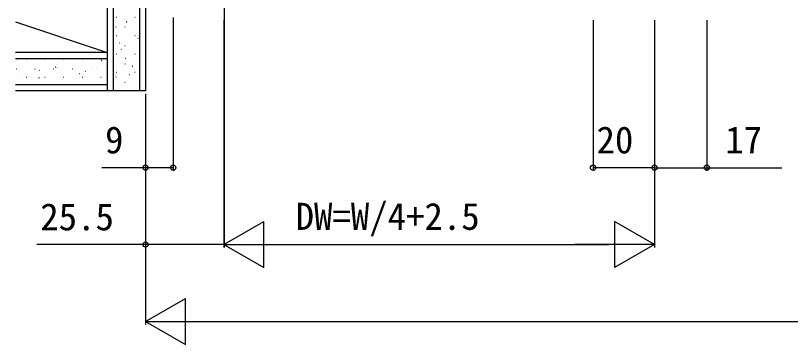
# Model space of a CAD drawing. Units: millimetres, scale not verified. Extents: x -700 to 700, y -1070 to 1067.
# Drawn here: x -508.9 to -256.9, y -517.8 to -410.8 of the extents above; entities that cross this region are included whole.
import ezdxf
from ezdxf.enums import TextEntityAlignment as Align

# ---------------------------------------------------------------- set-up
doc = ezdxf.new("R2010")
doc.units = ezdxf.units.MM
doc.header["$LTSCALE"] = 6
doc.layers.add('0-6_YKK_D', color=6, linetype='Continuous')
doc.layers.add('0-8_YSS_K', color=3, linetype='Continuous')
doc.styles.add('ＭＳ ゴシック', font='')
doc.styles.get('ＭＳ ゴシック').set_extended_font_data('MS Gothic')

msp = doc.modelspace()

# ---------------------------------------------------------------- linework, layer by layer
at = {"layer": '0-6_YKK_D'}
for p, q in [((-441.072, -400.593), (-441.072, -486.3)), ((-457.572, -411.5), (-457.572, -461.3)), ((-441.084, -412.3), (-441.084, -486.3)), ((-321.084, -412.3), (-321.084, -461.3)), ((-301.084, -412.3), (-301.084, -461.3)), ((-301.084, -412.3), (-301.084, -486.3)), ((-301.084, -412.3), (-301.084, -461.3)), ((-284.084, -412.3), (-284.084, -461.3)), ((-466.572, -436.3), (-466.572, -511.3)), ((-466.572, -436.3), (-466.572, -486.3)), ((-466.572, -436.3), (-466.572, -461.3)), ((-301.084, -460.3), (-321.084, -460.3)), ((-441.084, -485.3), (-428.094, -477.8)), ((-428.094, -492.8), (-428.094, -477.8)), ((-301.084, -485.3), (-314.075, -477.8)), ((-314.075, -477.8), (-314.075, -492.8)), ((-441.084, -485.3), (-428.094, -492.8)), ((-441.084, -485.3), (-415.103, -485.3)), ((-426.084, -485.3), (-316.084, -485.3)), ((-301.084, -485.3), (-327.065, -485.3)), ((-301.084, -485.3), (-314.075, -492.8)), ((-466.572, -510.3), (-453.582, -502.8)), ((-453.582, -517.8), (-453.582, -502.8)), ((-466.572, -510.3), (-453.582, -517.8)), ((-466.572, -510.3), (-440.591, -510.3)), ((-451.572, -510.3), (69.416, -510.3))]:
    msp.add_line(p, q, dxfattribs=at)
for points in [[(-457.572, -460.3), (-466.572, -460.3), (-480.79, -460.3)], [(-301.084, -460.3), (-284.084, -460.3), (-259.741, -460.3)], [(-441.072, -485.3), (-466.572, -485.3), (-501.927, -485.3)]]:
    msp.add_lwpolyline(points, dxfattribs=at)
for centre in [(-466.572, -460.3), (-457.572, -460.3), (-321.084, -460.3), (-301.084, -460.3), (-301.084, -460.3), (-284.084, -460.3), (-466.572, -485.3)]:
    msp.add_circle(centre, 0.85, dxfattribs=at)
at = {"layer": '0-8_YSS_K'}
for p, q in [((-477.072, -227.3), (-477.072, -435.3)), ((-468.572, -227.3), (-468.572, -435.3)), ((-466.572, -227.3), (-466.572, -435.3)), ((-479.084, -407.8), (-479.066, -435.3)), ((-508.863, -412.874), (-479.084, -422.8)), ((-476.137, -411.308), (-476.037, -411.308)), ((-472.751, -412.817), (-472.584, -412.707)), ((-470.713, -412.549), (-470.694, -412.542)), ((-470.057, -411.308), (-469.957, -411.308)), ((-476.199, -414.492), (-476.18, -414.485)), ((-473.287, -414.538), (-473.187, -414.538)), ((-476.137, -417.288), (-476.037, -417.288)), ((-470.057, -417.288), (-469.957, -417.288)), ((-469.141, -418.264), (-468.974, -418.153)), ((-468.761, -417.54), (-468.742, -417.533)), ((-475.001, -419.749), (-474.982, -419.743)), ((-473.287, -420.518), (-473.187, -420.518)), ((-479.084, -422.8), (-508.863, -422.8)), ((-476.137, -423.268), (-476.037, -423.268)), ((-474.52, -421.824), (-474.353, -421.713)), ((-470.057, -423.268), (-469.957, -423.268)), ((-508.863, -424.8), (-479.084, -424.8)), ((-508.66, -425.597), (-508.641, -425.59)), ((-505.402, -424.889), (-505.302, -424.889)), ((-499.322, -424.889), (-499.222, -424.889)), ((-493.242, -424.889), (-493.142, -424.889)), ((-487.162, -424.889), (-487.062, -424.889)), ((-481.082, -424.889), (-480.982, -424.889)), ((-480.864, -425.48), (-480.697, -425.37)), ((-473.049, -424.74), (-473.031, -424.733)), ((-508.632, -428.119), (-508.532, -428.119)), ((-502.552, -428.119), (-502.452, -428.119)), ((-496.472, -428.119), (-496.372, -428.119)), ((-495.848, -427.562), (-495.681, -427.452)), ((-495.642, -426.669), (-495.623, -426.662)), ((-490.392, -428.119), (-490.292, -428.119)), ((-484.312, -428.119), (-484.212, -428.119)), ((-482.623, -427.741), (-482.604, -427.734)), ((-473.287, -426.498), (-473.187, -426.498)), ((-470.91, -427.27), (-470.743, -427.16)), ((-506.708, -430.588), (-506.689, -430.581)), ((-505.402, -430.869), (-505.302, -430.869)), ((-501.128, -428.612), (-501.109, -428.605)), ((-499.322, -430.869), (-499.222, -430.869)), ((-493.242, -430.869), (-493.142, -430.869)), ((-488.109, -429.684), (-488.09, -429.677)), ((-487.162, -430.869), (-487.062, -430.869)), ((-486.243, -429.04), (-486.076, -428.93)), ((-481.082, -430.869), (-480.982, -430.869)), ((-476.289, -430.83), (-476.122, -430.72)), ((-476.137, -429.248), (-476.037, -429.248)), ((-471.757, -429.964), (-471.738, -429.958)), ((-470.057, -429.248), (-469.957, -429.248)), ((-479.084, -433.3), (-508.863, -433.3)), ((-501.227, -431.122), (-501.06, -431.012)), ((-493.69, -431.66), (-493.671, -431.653)), ((-480.671, -432.731), (-480.652, -432.725)), ((-473.287, -432.478), (-473.187, -432.478)), ((-466.572, -435.3), (-508.863, -435.3)), ((-476.137, -435.228), (-476.037, -435.228)), ((-470.56, -435.222), (-470.541, -435.215)), ((-470.057, -435.228), (-469.957, -435.228))]:
    msp.add_line(p, q, dxfattribs=at)

# ---------------------------------------------------------------- texts
at = {"layer": '0-6_YKK_D', "style": 'ＭＳ ゴシック'}
for s, p in [('9', (-479.745, -458.3)), ('20', (-319.948, -458.3)), ('17', (-278.105, -458.3)), ('DW=W/4+2.5', (-417.789, -483.155)), ('25.5', (-500.813, -483.3))]:
    msp.add_text(s, height=8.798, dxfattribs=at).set_placement(p, align=Align.BOTTOM_LEFT)

doc.saveas('drawing.dxf')
